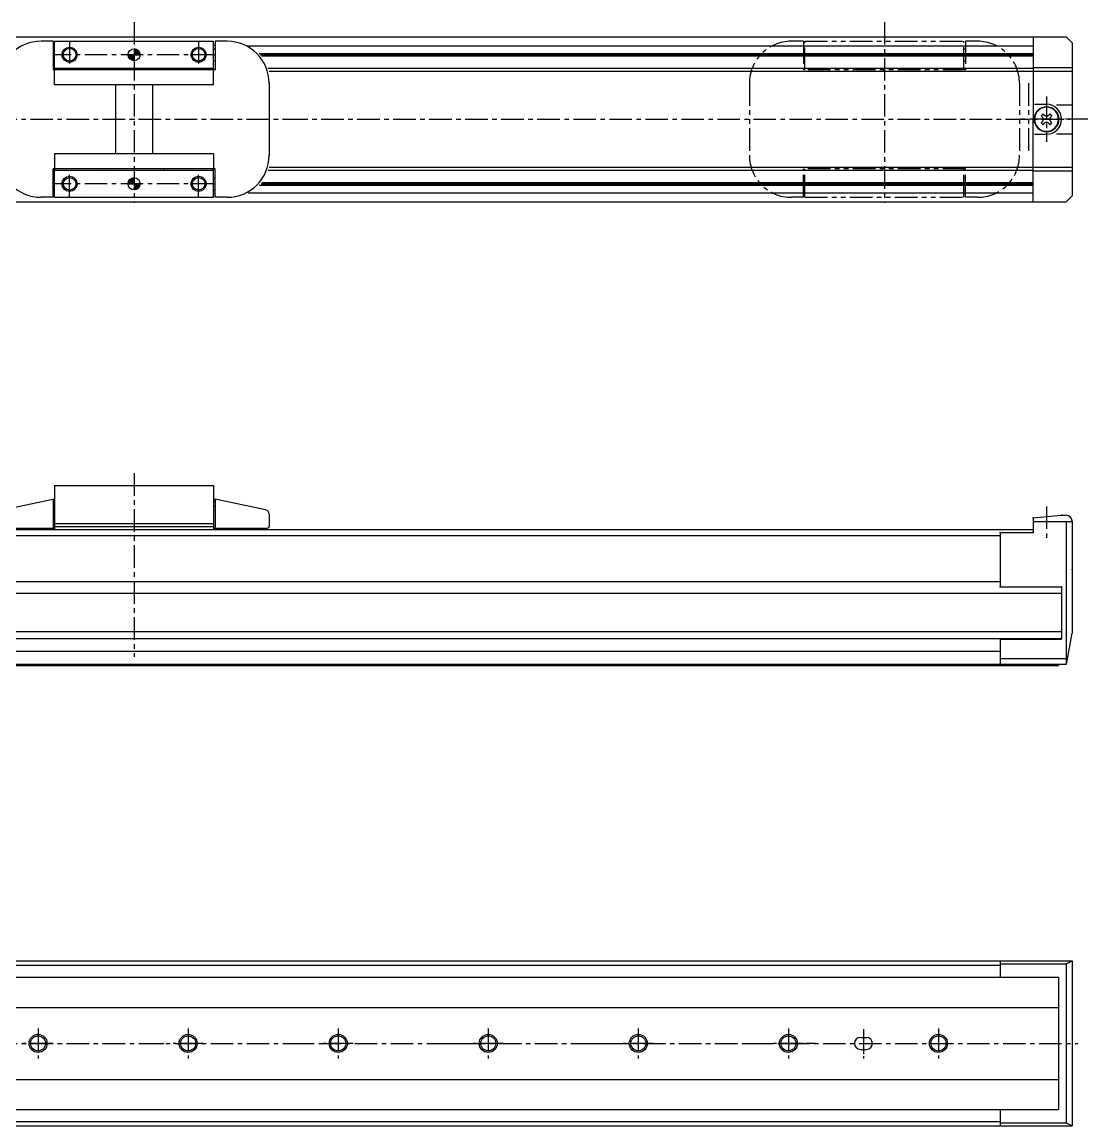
# Model space of a CAD drawing. Extents: x -761 to -40, y 98 to 495.
# Drawn here: x -394.8 to -39.7, y 126.5 to 494.2 of the extents above; entities that cross this region are included whole.
import ezdxf

# ---------------------------------------------------------------- set-up
doc = ezdxf.new("R2010")
doc.units = 0
for name, pattern in [('CENTER', [12, 7.5, -1.5, 1.5, -1.5]), ('CONTINOUS', [0]), ('PHANTOM', [15, 7.5, -1.5, 1.5, -1.5, 1.5, -1.5])]:
    doc.linetypes.add(name, pattern=pattern)
doc.layers.get('0').update_dxf_attribs({"linetype": 'CONTINUOUS'})
doc.layers.add('CENTER', color=1, linetype='CENTER')

# ---------------------------------------------------------------- blocks, each defined once
blk = doc.blocks.new('*U2')
at = {"color": 7, "linetype": 'CONTINUOUS'}
for p, q in [((-357.52, 485.29), (-357.52, 484.7)), ((-356.1, 484.7), (-357.52, 485.29)), ((-357.52, 484.7), (-357.52, 483.29)), ((-357.52, 483.29), (-355.52, 483.29)), ((-356.1, 484.7), (-355.52, 483.29))]:
    blk.add_line(p, q, dxfattribs=at)
for points in [[(-357.52, 485.29), (-357.52, 484.7), (-356.1, 484.7)], [(-357.52, 484.7), (-357.52, 483.29), (-355.52, 483.29)], [(-357.52, 483.29), (-357.52, 483.29), (-355.52, 483.29)]]:
    blk.add_solid(points, dxfattribs=at)
at = {"color": 7, "linetype": 'CONTINUOUS', "extrusion": (0, 0, -1)}
blk.add_solid([(357.52, 484.7), (356.1, 484.7), (355.52, 483.29)], dxfattribs=at)
blk = doc.blocks.new('*U3')
at = {"color": 7, "linetype": 'CONTINUOUS'}
for p, q in [((-359.52, 483.29), (-357.52, 483.29)), ((-359.52, 483.29), (-358.93, 481.87)), ((-357.52, 481.29), (-358.93, 481.87)), ((-357.52, 483.29), (-357.52, 481.87)), ((-357.52, 481.87), (-357.52, 481.29))]:
    blk.add_line(p, q, dxfattribs=at)
for points in [[(-359.52, 483.29), (-359.52, 483.29), (-357.52, 483.29)], [(-359.52, 483.29), (-358.93, 481.87), (-357.52, 481.87)]]:
    blk.add_solid(points, dxfattribs=at)
at = {"color": 7, "linetype": 'CONTINUOUS', "extrusion": (0, 0, -1)}
for points in [[(359.52, 483.29), (357.52, 483.29), (357.52, 481.87)], [(358.93, 481.87), (357.52, 481.87), (357.52, 481.29)]]:
    blk.add_solid(points, dxfattribs=at)
blk = doc.blocks.new('*U4')
at = {"color": 7, "linetype": 'CONTINUOUS'}
for p, q in [((-357.52, 440.29), (-355.52, 440.29)), ((-357.52, 440.29), (-357.52, 438.87)), ((-356.1, 438.87), (-357.52, 438.29)), ((-357.52, 438.29), (-357.52, 438.87)), ((-355.52, 440.29), (-356.1, 438.87))]:
    blk.add_line(p, q, dxfattribs=at)
for points in [[(-357.52, 440.29), (-357.52, 440.29), (-355.52, 440.29)], [(-357.52, 440.29), (-357.52, 438.87), (-356.1, 438.87)]]:
    blk.add_solid(points, dxfattribs=at)
at = {"color": 7, "linetype": 'CONTINUOUS', "extrusion": (0, 0, -1)}
for points in [[(357.52, 440.29), (355.52, 440.29), (356.1, 438.87)], [(357.52, 438.87), (356.1, 438.87), (357.52, 438.29)]]:
    blk.add_solid(points, dxfattribs=at)
blk = doc.blocks.new('*U5')
at = {"color": 7, "linetype": 'CONTINUOUS'}
for p, q in [((-358.93, 441.7), (-359.52, 440.29)), ((-357.52, 442.29), (-358.93, 441.7)), ((-357.52, 441.7), (-357.52, 442.29)), ((-357.52, 441.7), (-357.52, 440.29)), ((-359.52, 440.29), (-357.52, 440.29))]:
    blk.add_line(p, q, dxfattribs=at)
for points in [[(-358.93, 441.7), (-359.52, 440.29), (-357.52, 440.29)], [(-357.52, 442.29), (-358.93, 441.7), (-357.52, 441.7)], [(-359.52, 440.29), (-359.52, 440.29), (-357.52, 440.29)]]:
    blk.add_solid(points, dxfattribs=at)
at = {"color": 7, "linetype": 'CONTINUOUS', "extrusion": (0, 0, -1)}
blk.add_solid([(358.93, 441.7), (357.52, 441.7), (357.52, 440.29)], dxfattribs=at)

msp = doc.modelspace()

# ---------------------------------------------------------------- linework, layer by layer
at = {"color": 7, "linetype": 'CONTINOUS'}
for p, q in [((-581.02, 489.29), (-58.02, 489.29)), ((-58.02, 489.29), (-58.02, 461.79)), ((-58.02, 489.29), (-47.02, 489.29)), ((-45.02, 487.29), (-47.02, 489.29)), ((-384.52, 487.79), (-388.52, 487.79)), ((-384.52, 487.79), (-384.52, 478.29)), ((-384.02, 486.49), (-384.48, 486.49)), ((-384.02, 487.79), (-331.02, 487.79)), ((-384.02, 478.18), (-384.02, 487.79)), ((-331.02, 478.3), (-331.02, 487.79)), ((-331.02, 486.49), (-330.47, 486.49)), ((-330.52, 487.79), (-330.52, 478.29)), ((-326.52, 487.79), (-330.52, 487.79)), ((-319.72, 486.29), (-58.02, 486.29)), ((-45.02, 487.29), (-45.02, 436.29)), ((-384.02, 485.29), (-384.52, 485.29)), ((-331.02, 485.29), (-330.52, 485.29)), ((-315.82, 483.69), (-58.02, 483.69)), ((-315.37, 483.29), (-58.02, 483.29)), ((-315.04, 482.88), (-58.02, 482.88)), ((-384.02, 481.29), (-384.52, 481.29)), ((-330.52, 478.29), (-384.52, 478.29)), ((-384.02, 478.79), (-331.02, 478.79)), ((-384.02, 473.29), (-384.02, 478.29)), ((-367.52, 478.3), (-367.52, 478.79)), ((-347.52, 478.18), (-347.52, 478.79)), ((-331.02, 481.29), (-330.52, 481.29)), ((-331.02, 473.29), (-331.02, 478.29)), ((-312.92, 478.79), (-58.02, 478.79)), ((-58.02, 478.99), (-45.02, 478.99)), ((-312.48, 477.79), (-58.02, 477.79)), ((-58.02, 477.79), (-45.02, 477.79)), ((-331.02, 473.29), (-384.02, 473.29)), ((-363.68, 473.29), (-363.68, 450.29)), ((-351.36, 473.29), (-351.36, 450.29)), ((-312.52, 473.79), (-312.52, 449.79)), ((-57.51, 466.79), (-53.52, 466.79)), ((-50.2, 466.59), (-45.02, 466.59)), ((-58.02, 434.29), (-58.02, 461.79)), ((-57.51, 456.79), (-53.52, 456.79)), ((-50.2, 456.98), (-45.02, 456.98)), ((-331.02, 450.29), (-384.02, 450.29)), ((-384.02, 450.29), (-384.02, 445.29)), ((-331.02, 450.29), (-331.02, 445.29)), ((-384.52, 435.79), (-384.52, 445.29)), ((-330.52, 445.29), (-384.52, 445.29)), ((-384.02, 435.79), (-384.02, 445.29)), ((-367.52, 444.79), (-367.52, 445.29)), ((-347.52, 444.79), (-347.52, 445.29)), ((-331.02, 435.79), (-331.02, 445.29)), ((-330.52, 435.79), (-330.52, 445.29)), ((-312.48, 445.79), (-58.02, 445.79)), ((-58.02, 445.79), (-45.02, 445.79)), ((-384.02, 442.29), (-384.52, 442.29)), ((-384.02, 444.79), (-331.02, 444.79)), ((-331.02, 442.29), (-330.52, 442.29)), ((-312.81, 444.79), (-58.02, 444.79)), ((-58.02, 444.59), (-45.02, 444.59)), ((-384.02, 438.29), (-384.52, 438.29)), ((-331.02, 438.29), (-330.52, 438.29)), ((-315.82, 439.88), (-58.02, 439.88)), ((-315.15, 440.29), (-58.02, 440.29)), ((-314.93, 440.69), (-58.02, 440.69)), ((-581.02, 434.29), (-58.02, 434.29)), ((-384.52, 435.79), (-388.52, 435.79)), ((-384.02, 437.09), (-384.48, 437.09)), ((-384.02, 435.79), (-331.02, 435.79)), ((-331.02, 437.09), (-330.47, 437.09)), ((-326.52, 435.79), (-330.52, 435.79)), ((-319.5, 437.29), (-58.02, 437.29)), ((-58.02, 434.29), (-47.02, 434.29)), ((-45.02, 436.29), (-47.02, 434.29)), ((-384.02, 339.79), (-331.02, 339.79)), ((-384.02, 339.79), (-384.02, 325.09)), ((-331.02, 339.79), (-331.02, 325.09)), ((-401.33, 331.69), (-384.02, 335.37)), ((-384.52, 335.26), (-384.52, 325.63)), ((-313.71, 331.69), (-331.02, 335.37)), ((-330.52, 335.26), (-330.52, 325.63)), ((-384.52, 332.81), (-384.02, 332.92)), ((-384.32, 334.49), (-384.02, 334.49)), ((-330.52, 334.49), (-331.02, 334.49)), ((-330.52, 332.81), (-331.02, 332.92)), ((-312.52, 330.22), (-312.52, 326.13)), ((-58.02, 329.06), (-48.52, 329.89)), ((-58.02, 329.01), (-58.02, 324.09)), ((-58.02, 327.79), (-45.02, 327.79)), ((-48.52, 329.89), (-47.02, 329.89)), ((-47.02, 327.79), (-47.02, 280.29)), ((-45.02, 327.89), (-45.02, 290.63)), ((-575.03, 325.09), (-58.02, 325.09)), ((-402.02, 325.63), (-384.02, 325.63)), ((-384.02, 327.09), (-331.02, 327.09)), ((-384.02, 326.09), (-331.02, 326.09)), ((-331.02, 325.63), (-313.02, 325.63)), ((-69.02, 324.09), (-58.02, 324.09)), ((-69.02, 324.09), (-69.02, 306.09)), ((-575.03, 323.09), (-69.02, 323.09)), ((-575.03, 307.79), (-69.02, 307.79)), ((-69.02, 306.09), (-48.52, 306.09)), ((-48.52, 306.09), (-48.52, 291.29)), ((-594.91, 303.96), (-48.52, 303.96)), ((-594.91, 291.12), (-48.52, 291.12)), ((-48.52, 291.29), (-48.52, 288.59)), ((-46.84, 280.29), (-45.02, 290.63)), ((-594.91, 288.79), (-48.52, 288.79)), ((-69.02, 288.59), (-69.02, 280.29)), ((-69.02, 288.59), (-48.52, 288.59)), ((-575.03, 284.62), (-69.02, 284.62)), ((-575.53, 280.29), (-69.02, 280.29)), ((-463.52, 279.79), (-277.93, 279.79)), ((-302.05, 279.79), (-49.52, 279.79)), ((-69.02, 282.18), (-47.02, 282.18)), ((-69.02, 280.29), (-46.84, 280.29)), ((-49.52, 280.29), (-49.52, 279.79)), ((-49.52, 280.29), (-47.84, 280.29)), ((-601.02, 181.46), (-45.02, 181.46)), ((-69.02, 181.46), (-69.02, 175.96)), ((-69.02, 180.46), (-47.02, 180.46)), ((-47.02, 180.46), (-45.02, 181.46)), ((-47.02, 180.46), (-47.02, 127.46)), ((-45.02, 181.46), (-45.02, 126.46)), ((-575.03, 179.96), (-69.02, 179.96)), ((-591.02, 175.96), (-49.52, 175.96)), ((-49.52, 175.96), (-49.52, 131.96)), ((-591.02, 165.96), (-49.52, 165.96)), ((-591.02, 141.96), (-49.52, 141.96)), ((-591.02, 131.96), (-49.52, 131.96)), ((-69.02, 131.96), (-69.02, 126.46)), ((-601.02, 126.46), (-45.02, 126.46)), ((-575.03, 127.96), (-69.02, 127.96)), ((-69.02, 127.46), (-47.02, 127.46)), ((-47.02, 127.46), (-45.02, 126.46))]:
    msp.add_line(p, q, dxfattribs=at)
at = {"color": 3, "linetype": 'PHANTOM'}
for p, q in [((-134.52, 487.79), (-138.52, 487.79)), ((-134.52, 487.79), (-134.52, 478.29)), ((-134.02, 487.79), (-81.02, 487.79)), ((-134.02, 478.18), (-134.02, 487.79)), ((-81.02, 478.3), (-81.02, 487.79)), ((-80.52, 487.79), (-80.52, 478.29)), ((-76.52, 487.79), (-80.52, 487.79)), ((-134.02, 485.29), (-134.52, 485.29)), ((-81.02, 485.29), (-80.52, 485.29)), ((-134.02, 481.29), (-134.52, 481.29)), ((-80.52, 478.29), (-134.52, 478.29)), ((-134.02, 478.79), (-81.02, 478.79)), ((-81.02, 481.29), (-80.52, 481.29)), ((-152.52, 473.79), (-152.52, 449.79)), ((-62.52, 473.79), (-62.52, 449.79)), ((-59.52, 473.79), (-59.52, 449.79)), ((-134.52, 435.79), (-134.52, 445.29)), ((-80.52, 445.29), (-134.52, 445.29)), ((-134.02, 435.79), (-134.02, 445.29)), ((-81.02, 435.79), (-81.02, 445.29)), ((-80.52, 435.79), (-80.52, 445.29)), ((-134.02, 442.29), (-134.52, 442.29)), ((-134.02, 444.79), (-81.02, 444.79)), ((-81.02, 442.29), (-80.52, 442.29)), ((-134.02, 438.29), (-134.52, 438.29)), ((-81.02, 438.29), (-80.52, 438.29)), ((-134.52, 435.79), (-138.52, 435.79)), ((-134.02, 435.79), (-81.02, 435.79)), ((-76.52, 435.79), (-80.52, 435.79))]:
    msp.add_line(p, q, dxfattribs=at)
at = {"color": 0, "linetype": 'CONTINUOUS'}
for p, q in [((-54.68, 463.6), (-55.33, 462.95)), ((-54.18, 463.1), (-54.68, 463.6)), ((-52.36, 463.6), (-52.85, 463.1)), ((-51.71, 462.95), (-52.36, 463.6)), ((-55.33, 462.95), (-54.83, 462.45)), ((-54.83, 461.12), (-55.33, 460.63)), ((-55.33, 460.63), (-54.68, 459.98)), ((-54.68, 459.98), (-54.18, 460.47)), ((-52.85, 460.47), (-52.36, 459.98)), ((-52.36, 459.98), (-51.71, 460.63)), ((-52.2, 462.45), (-51.71, 462.95)), ((-51.71, 460.63), (-52.2, 461.12))]:
    msp.add_line(p, q, dxfattribs=at)
at = {"color": 7, "linetype": 'CENTER'}
for p, q in [((-114.52, 158.71), (-114.52, 148.96)), ((-114.52, 157.83), (-114.52, 150.27))]:
    msp.add_line(p, q, dxfattribs=at)
at = {"color": 7, "linetype": 'CONTINUOUS'}
for p, q in [((-115.52, 155.96), (-113.52, 155.96)), ((-115.52, 151.96), (-113.52, 151.96))]:
    msp.add_line(p, q, dxfattribs=at)
at = {"color": 7, "linetype": 'CONTINOUS'}
for centre, radius in [((-379.02, 483.29), 2.5), ((-379.02, 483.29), 2.1), ((-336.02, 483.29), 2.5), ((-336.02, 483.29), 2.1), ((-357.52, 483.29), 2), ((-379.02, 440.29), 2.5), ((-379.02, 440.29), 2.1), ((-357.52, 440.29), 2), ((-336.02, 440.29), 2.5), ((-336.02, 440.29), 2.1), ((-389.52, 153.96), 3), ((-389.52, 153.96), 2.5), ((-339.52, 153.96), 3), ((-339.52, 153.96), 2.5), ((-289.52, 153.96), 3), ((-289.52, 153.96), 2.5), ((-239.52, 153.96), 3), ((-239.52, 153.96), 2.5), ((-189.52, 153.96), 3), ((-189.52, 153.96), 2.5), ((-139.52, 153.96), 3), ((-139.52, 153.96), 2.5), ((-89.52, 153.96), 3), ((-89.52, 153.96), 2.5)]:
    msp.add_circle(centre, radius, dxfattribs=at)
for centre, radius, start, end in [((-388.52, 473.79), 14, 90, 180), ((-326.52, 473.79), 14, 0, 90), ((-53.52, 461.79), 5, 270, 90), ((-388.52, 449.79), 14, 180, 270), ((-326.52, 449.79), 14, 270, 0), ((-384.32, 334.69), 0.2, 180, 270), ((-384.52, 333.84), 1, 282, 300), ((-330.52, 333.84), 1, 240, 258), ((-314.02, 330.22), 1.5, 0, 78), ((-47.02, 327.89), 2, 0, 90), ((-313.02, 326.13), 0.5, 270, 0)]:
    msp.add_arc(centre, radius, start, end, dxfattribs=at)
at = {"color": 3, "linetype": 'PHANTOM'}
for centre, start, end in [((-138.52, 473.79), 90, 180), ((-76.52, 473.79), 0, 90), ((-138.52, 449.79), 180, 270), ((-76.52, 449.79), 270, 0)]:
    msp.add_arc(centre, 14, start, end, dxfattribs=at)
at = {"color": 0, "linetype": 'CONTINUOUS'}
for centre, radius, start, end in [((-53.52, 461.79), 4.15, 0, 359.9997), ((-53.52, 461.79), 4, 0, 359.9997), ((-55.5, 461.79), 0.94, 315, 45), ((-53.52, 463.77), 0.94, 225.0001, 315), ((-53.52, 459.81), 0.94, 45, 135.0001), ((-51.54, 461.79), 0.94, 135.0001, 225.0001)]:
    msp.add_arc(centre, radius, start, end, dxfattribs=at)
at = {"color": 7, "linetype": 'CONTINUOUS'}
for centre, start, end in [((-115.52, 153.96), 90, 270), ((-113.52, 153.96), 270, 90)]:
    msp.add_arc(centre, 2, start, end, dxfattribs=at)
at = {"color": 7, "linetype": 'CONTINOUS'}
for p in [(-312.52, 473.79), (-357.52, 461.79), (-58.02, 461.79), (-53.52, 461.79), (-53.52, 461.79), (-45.02, 461.79), (-45.02, 461.79), (-312.52, 449.79), (-58.02, 434.29), (-58.02, 329.06), (-58.02, 329.01), (-48.52, 329.89), (-69.02, 324.09), (-58.02, 324.09), (-45.02, 311.79), (-45.02, 311.79), (-69.02, 306.09), (-48.52, 306.09), (-48.52, 291.29)]:
    msp.add_point(p, dxfattribs=at)
at = {"color": 0}
msp.add_point((-53.52, 461.79), dxfattribs=at)
at = {"layer": 'CENTER', "color": 1, "linetype": 'CENTER'}
for p, q in [((-357.52, 494.17), (-357.52, 433.95)), ((-107.52, 494.17), (-107.52, 433.95)), ((-379.02, 487.83), (-379.02, 478.75)), ((-336.02, 487.83), (-336.02, 478.75)), ((-330.48, 483.29), (-384.56, 483.29)), ((-53.52, 469.33), (-53.52, 454.25)), ((-53.52, 469.33), (-53.52, 454.25)), ((-656.04, 461.79), (-307.17, 461.79)), ((-307.17, 461.79), (-45.75, 461.79)), ((-39.73, 461.79), (-62.86, 461.79)), ((-379.02, 435.75), (-379.02, 444.83)), ((-336.02, 435.75), (-336.02, 444.83)), ((-330.48, 440.29), (-384.56, 440.29)), ((-357.52, 343.89), (-357.52, 282.75)), ((-53.52, 332.83), (-53.52, 321.17)), ((-389.52, 158.96), (-389.52, 148.96)), ((-339.52, 158.96), (-339.52, 148.96)), ((-289.52, 158.96), (-289.52, 148.96)), ((-239.52, 158.96), (-239.52, 148.96)), ((-189.52, 158.96), (-189.52, 148.96)), ((-139.52, 158.96), (-139.52, 148.96)), ((-89.52, 158.96), (-89.52, 148.96)), ((-655.99, 153.96), (-43.13, 153.96)), ((-384.52, 153.96), (-394.52, 153.96)), ((-355.08, 153.96), (-346.2, 153.96)), ((-334.52, 153.96), (-344.52, 153.96)), ((-305.08, 153.96), (-296.2, 153.96)), ((-284.52, 153.96), (-294.52, 153.96)), ((-255.08, 153.96), (-246.2, 153.96)), ((-234.52, 153.96), (-244.52, 153.96)), ((-205.08, 153.96), (-196.2, 153.96)), ((-184.52, 153.96), (-194.52, 153.96)), ((-155.08, 153.96), (-146.2, 153.96)), ((-134.52, 153.96), (-144.52, 153.96)), ((-142.58, 153.96), (-133.7, 153.96)), ((-130.58, 153.96), (-133.7, 153.96)), ((-130.58, 153.96), (-133.7, 153.96))]:
    msp.add_line(p, q, dxfattribs=at)

# ---------------------------------------------------------------- block references
at = {"color": 7, "linetype": 'CONTINUOUS'}
for name in ['*U3', '*U2', '*U5', '*U4']:
    msp.add_blockref(name, (0, 0), dxfattribs=at)

doc.saveas('drawing.dxf')
